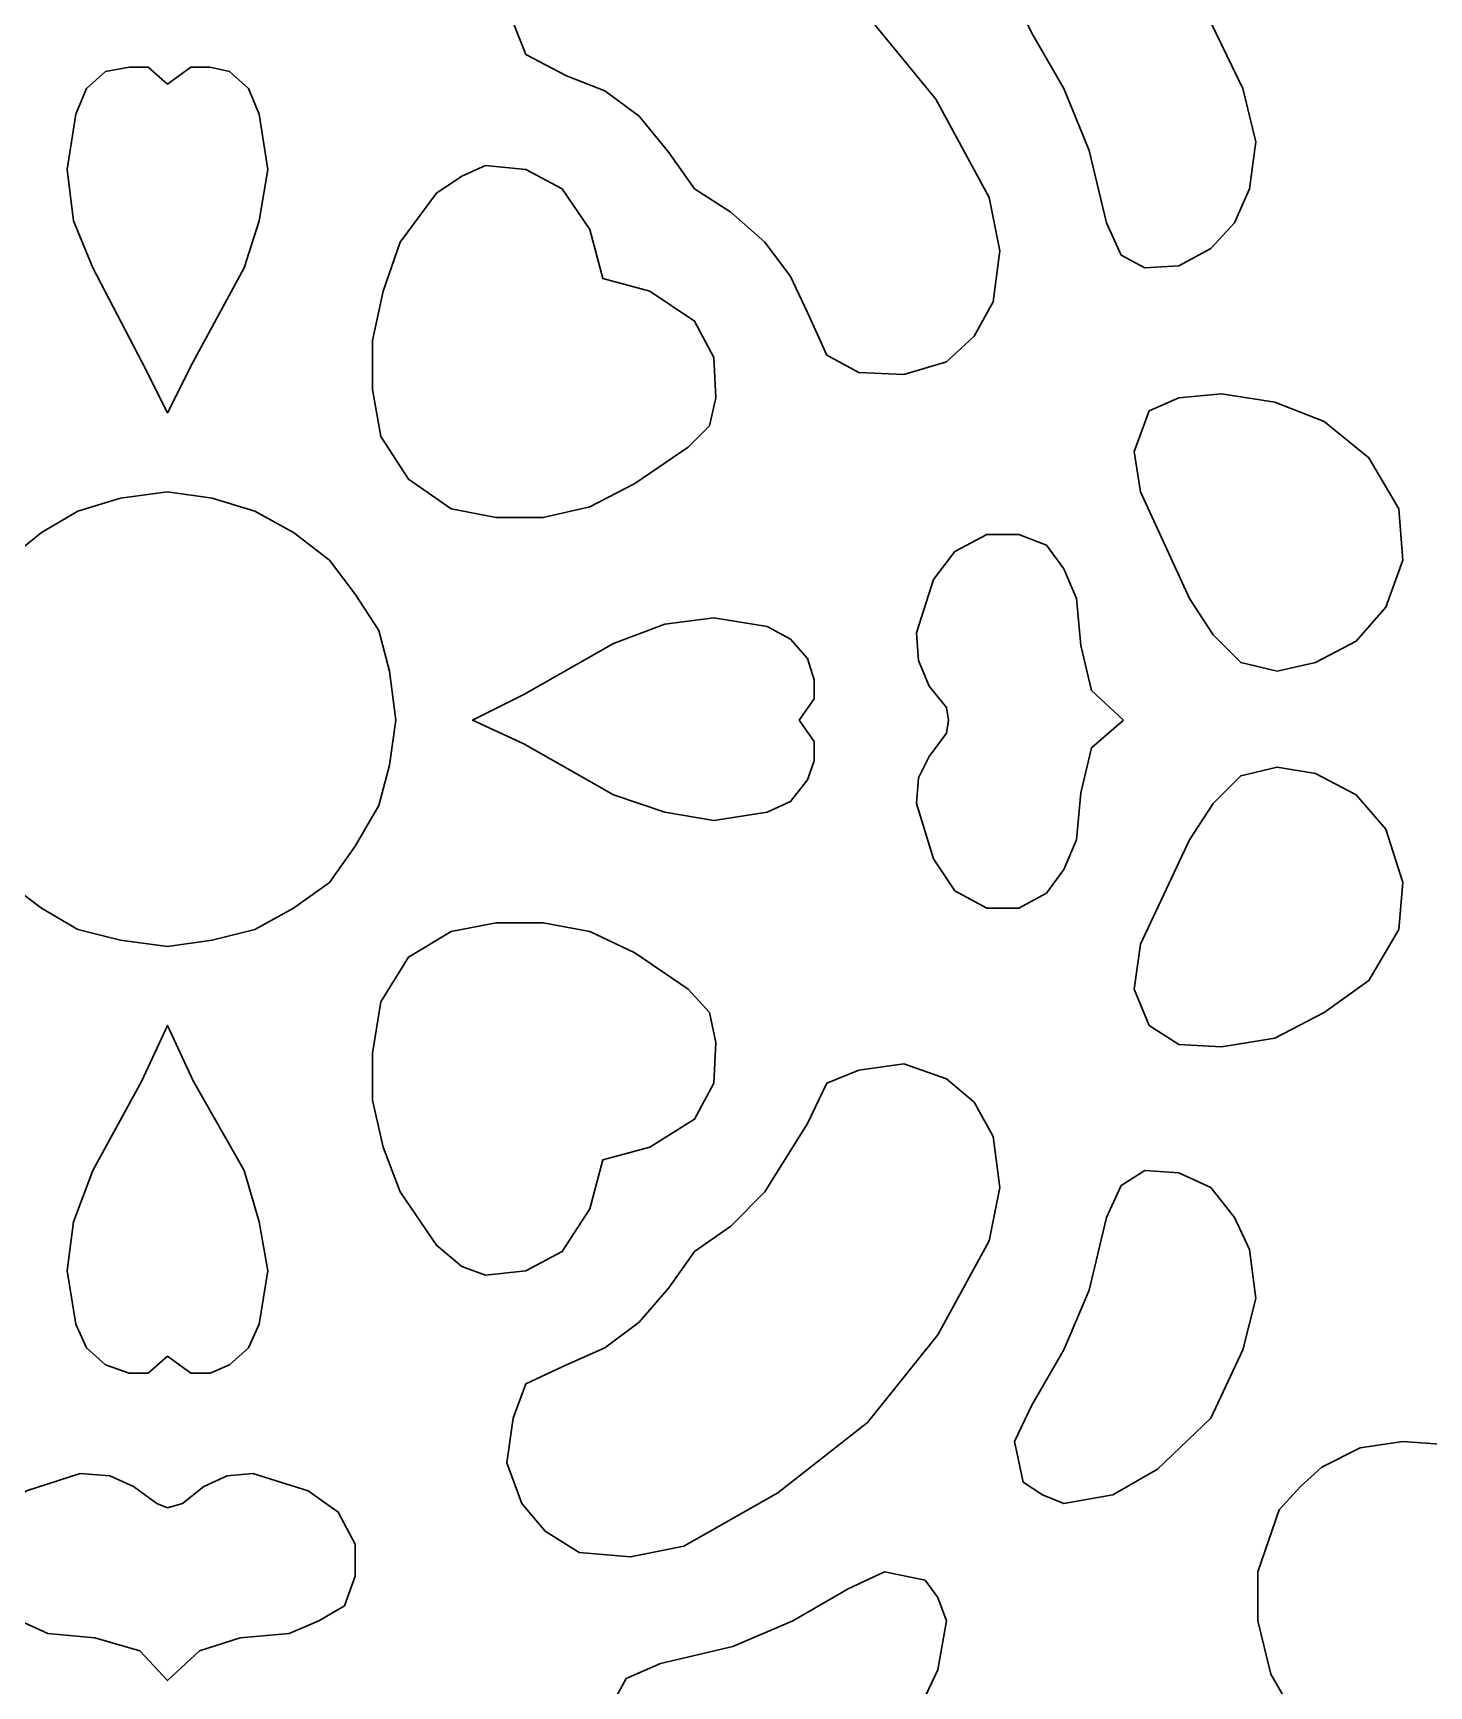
# Model space of a CAD drawing. Header units: centimetres. Extents: x 1.5 to 9.18, y -9 to -1.32.
# Drawn here: x 5.132 to 7.307, y -6.664 to -4.089 of the extents above; entities that cross this region are included whole.
import ezdxf

# ---------------------------------------------------------------- set-up
doc = ezdxf.new("R2010")
doc.units = ezdxf.units.CM
doc.header["$MEASUREMENT"] = 0
doc.layers.add('layer 1', color=7, linetype='Continuous')

msp = doc.modelspace()

# ---------------------------------------------------------------- linework, layer by layer
at = {"layer": 'layer 1', "color": 250, "lineweight": 30}
for points, knots in [([(9.17536, -1.31538), (9.17536, -1.31538), (9.17536, -9.00021), (9.17536, -9.00021), (9.17536, -9.00021), (9.17536, -9.00021), (1.50051, -9.00021), (1.50051, -9.00021), (1.50051, -9.00021), (1.50051, -9.00021), (1.50051, -1.31538), (1.50051, -1.31538), (1.50051, -1.31538), (1.50051, -1.31538), (9.17536, -1.31538), (9.17536, -1.31538)], [0, 0, 0, 0, 0.2, 0.2, 0.2, 0.2, 0.4, 0.4, 0.4, 0.4, 0.6, 0.6, 0.6, 0.6, 1, 1, 1, 1]), ([(6.16261, -4.33145), (6.16261, -4.33145), (6.12271, -4.27492), (6.12271, -4.27492), (6.12271, -4.27492), (6.12271, -4.27492), (6.07615, -4.21839), (6.07615, -4.21839), (6.07615, -4.21839), (6.07615, -4.21839), (6.02295, -4.17848), (6.02295, -4.17848), (6.02295, -4.17848), (6.02295, -4.17848), (5.96309, -4.15521), (5.96309, -4.15521), (5.96309, -4.15521), (5.96309, -4.15521), (5.89991, -4.12196), (5.89991, -4.12196), (5.89991, -4.12196), (5.89991, -4.12196), (5.87996, -4.07207), (5.87996, -4.07207), (5.87996, -4.07207), (5.87996, -4.07207), (5.86998, -4.00224), (5.86998, -4.00224), (5.86998, -4.00224), (5.86998, -4.00224), (5.89326, -3.93241), (5.89326, -3.93241), (5.89326, -3.93241), (5.89326, -3.93241), (5.92984, -3.88918), (5.92984, -3.88918), (5.92984, -3.88918), (5.92984, -3.88918), (5.98305, -3.86258), (5.98305, -3.86258), (5.98305, -3.86258), (5.98305, -3.86258), (6.06286, -3.8526), (6.06286, -3.8526), (6.06286, -3.8526), (6.06286, -3.8526), (6.14598, -3.86591), (6.14598, -3.86591), (6.14598, -3.86591), (6.14598, -3.86591), (6.2923, -3.94903), (6.2923, -3.94903), (6.2923, -3.94903), (6.2923, -3.94903), (6.43196, -4.0621), (6.43196, -4.0621), (6.43196, -4.0621), (6.43196, -4.0621), (6.53837, -4.19179), (6.53837, -4.19179), (6.53837, -4.19179), (6.53837, -4.19179), (6.62151, -4.34475), (6.62151, -4.34475), (6.62151, -4.34475), (6.62151, -4.34475), (6.63813, -4.42789), (6.63813, -4.42789), (6.63813, -4.42789), (6.63813, -4.42789), (6.62816, -4.50769), (6.62816, -4.50769), (6.62816, -4.50769), (6.62816, -4.50769), (6.59823, -4.56089), (6.59823, -4.56089), (6.59823, -4.56089), (6.59823, -4.56089), (6.555, -4.6008), (6.555, -4.6008), (6.555, -4.6008), (6.555, -4.6008), (6.48849, -4.62075), (6.48849, -4.62075), (6.48849, -4.62075), (6.48849, -4.62075), (6.41866, -4.61743), (6.41866, -4.61743), (6.41866, -4.61743), (6.41866, -4.61743), (6.36878, -4.59082), (6.36878, -4.59082), (6.36878, -4.59082), (6.36878, -4.59082), (6.33886, -4.52432), (6.33886, -4.52432), (6.33886, -4.52432), (6.33886, -4.52432), (6.31225, -4.46779), (6.31225, -4.46779), (6.31225, -4.46779), (6.31225, -4.46779), (6.27235, -4.41458), (6.27235, -4.41458), (6.27235, -4.41458), (6.27235, -4.41458), (6.21914, -4.36803), (6.21914, -4.36803), (6.21914, -4.36803), (6.21914, -4.36803), (6.16261, -4.33145), (6.16261, -4.33145)], [0, 0, 0, 0, 0.0344828, 0.0344828, 0.0344828, 0.0344828, 0.0689655, 0.0689655, 0.0689655, 0.0689655, 0.1034483, 0.1034483, 0.1034483, 0.1034483, 0.137931, 0.137931, 0.137931, 0.137931, 0.1724138, 0.1724138, 0.1724138, 0.1724138, 0.2068966, 0.2068966, 0.2068966, 0.2068966, 0.2413793, 0.2413793, 0.2413793, 0.2413793, 0.2758621, 0.2758621, 0.2758621, 0.2758621, 0.3103448, 0.3103448, 0.3103448, 0.3103448, 0.3448276, 0.3448276, 0.3448276, 0.3448276, 0.3793103, 0.3793103, 0.3793103, 0.3793103, 0.4137931, 0.4137931, 0.4137931, 0.4137931, 0.4482759, 0.4482759, 0.4482759, 0.4482759, 0.4827586, 0.4827586, 0.4827586, 0.4827586, 0.5172414, 0.5172414, 0.5172414, 0.5172414, 0.5517241, 0.5517241, 0.5517241, 0.5517241, 0.5862069, 0.5862069, 0.5862069, 0.5862069, 0.6206897, 0.6206897, 0.6206897, 0.6206897, 0.6551724, 0.6551724, 0.6551724, 0.6551724, 0.6896552, 0.6896552, 0.6896552, 0.6896552, 0.7241379, 0.7241379, 0.7241379, 0.7241379, 0.7586207, 0.7586207, 0.7586207, 0.7586207, 0.7931034, 0.7931034, 0.7931034, 0.7931034, 0.8275862, 0.8275862, 0.8275862, 0.8275862, 0.862069, 0.862069, 0.862069, 0.862069, 0.8965517, 0.8965517, 0.8965517, 0.8965517, 0.9310345, 0.9310345, 0.9310345, 0.9310345, 1, 1, 1, 1]), ([(6.86426, -4.45448), (6.86426, -4.45448), (6.82767, -4.43453), (6.82767, -4.43453), (6.82767, -4.43453), (6.82767, -4.43453), (6.8044, -4.38465), (6.8044, -4.38465), (6.8044, -4.38465), (6.8044, -4.38465), (6.77779, -4.27159), (6.77779, -4.27159), (6.77779, -4.27159), (6.77779, -4.27159), (6.73789, -4.17516), (6.73789, -4.17516), (6.73789, -4.17516), (6.73789, -4.17516), (6.68801, -4.0887), (6.68801, -4.0887), (6.68801, -4.0887), (6.68801, -4.0887), (6.66141, -4.03217), (6.66141, -4.03217), (6.66141, -4.03217), (6.66141, -4.03217), (6.67471, -3.96566), (6.67471, -3.96566), (6.67471, -3.96566), (6.67471, -3.96566), (6.70464, -3.94571), (6.70464, -3.94571), (6.70464, -3.94571), (6.70464, -3.94571), (6.73789, -3.93574), (6.73789, -3.93574), (6.73789, -3.93574), (6.73789, -3.93574), (6.81438, -3.94571), (6.81438, -3.94571), (6.81438, -3.94571), (6.81438, -3.94571), (6.88421, -3.98894), (6.88421, -3.98894), (6.88421, -3.98894), (6.88421, -3.98894), (6.96734, -4.07207), (6.96734, -4.07207), (6.96734, -4.07207), (6.96734, -4.07207), (7.01722, -4.17516), (7.01722, -4.17516), (7.01722, -4.17516), (7.01722, -4.17516), (7.03717, -4.25829), (7.03717, -4.25829), (7.03717, -4.25829), (7.03717, -4.25829), (7.0272, -4.33145), (7.0272, -4.33145), (7.0272, -4.33145), (7.0272, -4.33145), (7.00392, -4.38465), (7.00392, -4.38465), (7.00392, -4.38465), (7.00392, -4.38465), (6.96734, -4.42456), (6.96734, -4.42456), (6.96734, -4.42456), (6.96734, -4.42456), (6.91746, -4.45116), (6.91746, -4.45116), (6.91746, -4.45116), (6.91746, -4.45116), (6.86426, -4.45448), (6.86426, -4.45448)], [0, 0, 0, 0, 0.05, 0.05, 0.05, 0.05, 0.1, 0.1, 0.1, 0.1, 0.15, 0.15, 0.15, 0.15, 0.2, 0.2, 0.2, 0.2, 0.25, 0.25, 0.25, 0.25, 0.3, 0.3, 0.3, 0.3, 0.35, 0.35, 0.35, 0.35, 0.4, 0.4, 0.4, 0.4, 0.45, 0.45, 0.45, 0.45, 0.5, 0.5, 0.5, 0.5, 0.55, 0.55, 0.55, 0.55, 0.6, 0.6, 0.6, 0.6, 0.65, 0.65, 0.65, 0.65, 0.7, 0.7, 0.7, 0.7, 0.75, 0.75, 0.75, 0.75, 0.8, 0.8, 0.8, 0.8, 0.85, 0.85, 0.85, 0.85, 0.9, 0.9, 0.9, 0.9, 1, 1, 1, 1]), ([(5.34126, -4.16851), (5.34126, -4.16851), (5.37783, -4.14191), (5.37783, -4.14191), (5.37783, -4.14191), (5.37783, -4.14191), (5.40776, -4.14191), (5.40776, -4.14191), (5.40776, -4.14191), (5.40776, -4.14191), (5.43769, -4.14855), (5.43769, -4.14855), (5.43769, -4.14855), (5.43769, -4.14855), (5.46762, -4.17516), (5.46762, -4.17516), (5.46762, -4.17516), (5.46762, -4.17516), (5.48425, -4.21506), (5.48425, -4.21506), (5.48425, -4.21506), (5.48425, -4.21506), (5.49754, -4.30152), (5.49754, -4.30152), (5.49754, -4.30152), (5.49754, -4.30152), (5.48425, -4.38133), (5.48425, -4.38133), (5.48425, -4.38133), (5.48425, -4.38133), (5.46097, -4.45448), (5.46097, -4.45448), (5.46097, -4.45448), (5.46097, -4.45448), (5.38116, -4.6008), (5.38116, -4.6008), (5.38116, -4.6008), (5.38116, -4.6008), (5.34126, -4.68061), (5.34126, -4.68061), (5.34126, -4.68061), (5.34126, -4.68061), (5.30135, -4.6008), (5.30135, -4.6008), (5.30135, -4.6008), (5.30135, -4.6008), (5.22487, -4.45448), (5.22487, -4.45448), (5.22487, -4.45448), (5.22487, -4.45448), (5.19494, -4.38133), (5.19494, -4.38133), (5.19494, -4.38133), (5.19494, -4.38133), (5.18497, -4.30152), (5.18497, -4.30152), (5.18497, -4.30152), (5.18497, -4.30152), (5.19827, -4.21506), (5.19827, -4.21506), (5.19827, -4.21506), (5.19827, -4.21506), (5.2149, -4.17516), (5.2149, -4.17516), (5.2149, -4.17516), (5.2149, -4.17516), (5.24482, -4.14855), (5.24482, -4.14855), (5.24482, -4.14855), (5.24482, -4.14855), (5.2814, -4.14191), (5.2814, -4.14191), (5.2814, -4.14191), (5.2814, -4.14191), (5.31133, -4.14191), (5.31133, -4.14191), (5.31133, -4.14191), (5.31133, -4.14191), (5.34126, -4.16851), (5.34126, -4.16851)], [0, 0, 0, 0, 0.047619, 0.047619, 0.047619, 0.047619, 0.0952381, 0.0952381, 0.0952381, 0.0952381, 0.1428571, 0.1428571, 0.1428571, 0.1428571, 0.1904762, 0.1904762, 0.1904762, 0.1904762, 0.2380952, 0.2380952, 0.2380952, 0.2380952, 0.2857143, 0.2857143, 0.2857143, 0.2857143, 0.3333333, 0.3333333, 0.3333333, 0.3333333, 0.3809524, 0.3809524, 0.3809524, 0.3809524, 0.4285714, 0.4285714, 0.4285714, 0.4285714, 0.4761905, 0.4761905, 0.4761905, 0.4761905, 0.5238095, 0.5238095, 0.5238095, 0.5238095, 0.5714286, 0.5714286, 0.5714286, 0.5714286, 0.6190476, 0.6190476, 0.6190476, 0.6190476, 0.6666667, 0.6666667, 0.6666667, 0.6666667, 0.7142857, 0.7142857, 0.7142857, 0.7142857, 0.7619048, 0.7619048, 0.7619048, 0.7619048, 0.8095238, 0.8095238, 0.8095238, 0.8095238, 0.8571429, 0.8571429, 0.8571429, 0.8571429, 0.9047619, 0.9047619, 0.9047619, 0.9047619, 1, 1, 1, 1]), ([(5.67379, -4.71718), (5.67379, -4.71718), (5.66049, -4.64403), (5.66049, -4.64403), (5.66049, -4.64403), (5.66049, -4.64403), (5.66049, -4.56755), (5.66049, -4.56755), (5.66049, -4.56755), (5.66049, -4.56755), (5.67712, -4.49106), (5.67712, -4.49106), (5.67712, -4.49106), (5.67712, -4.49106), (5.70371, -4.41458), (5.70371, -4.41458), (5.70371, -4.41458), (5.70371, -4.41458), (5.76025, -4.3381), (5.76025, -4.3381), (5.76025, -4.3381), (5.76025, -4.3381), (5.80015, -4.3115), (5.80015, -4.3115), (5.80015, -4.3115), (5.80015, -4.3115), (5.83673, -4.29487), (5.83673, -4.29487), (5.83673, -4.29487), (5.83673, -4.29487), (5.89991, -4.30152), (5.89991, -4.30152), (5.89991, -4.30152), (5.89991, -4.30152), (5.95644, -4.33145), (5.95644, -4.33145), (5.95644, -4.33145), (5.95644, -4.33145), (5.99967, -4.39463), (5.99967, -4.39463), (5.99967, -4.39463), (5.99967, -4.39463), (6.01962, -4.47111), (6.01962, -4.47111), (6.01962, -4.47111), (6.01962, -4.47111), (6.09278, -4.49106), (6.09278, -4.49106), (6.09278, -4.49106), (6.09278, -4.49106), (6.16261, -4.53762), (6.16261, -4.53762), (6.16261, -4.53762), (6.16261, -4.53762), (6.19254, -4.59415), (6.19254, -4.59415), (6.19254, -4.59415), (6.19254, -4.59415), (6.19586, -4.65733), (6.19586, -4.65733), (6.19586, -4.65733), (6.19586, -4.65733), (6.18589, -4.70056), (6.18589, -4.70056), (6.18589, -4.70056), (6.18589, -4.70056), (6.15264, -4.73381), (6.15264, -4.73381), (6.15264, -4.73381), (6.15264, -4.73381), (6.0695, -4.79034), (6.0695, -4.79034), (6.0695, -4.79034), (6.0695, -4.79034), (5.99967, -4.82692), (5.99967, -4.82692), (5.99967, -4.82692), (5.99967, -4.82692), (5.92652, -4.84355), (5.92652, -4.84355), (5.92652, -4.84355), (5.92652, -4.84355), (5.85336, -4.84355), (5.85336, -4.84355), (5.85336, -4.84355), (5.85336, -4.84355), (5.78352, -4.83025), (5.78352, -4.83025), (5.78352, -4.83025), (5.78352, -4.83025), (5.71702, -4.78369), (5.71702, -4.78369), (5.71702, -4.78369), (5.71702, -4.78369), (5.67379, -4.71718), (5.67379, -4.71718)], [0, 0, 0, 0, 0.04, 0.04, 0.04, 0.04, 0.08, 0.08, 0.08, 0.08, 0.12, 0.12, 0.12, 0.12, 0.16, 0.16, 0.16, 0.16, 0.2, 0.2, 0.2, 0.2, 0.24, 0.24, 0.24, 0.24, 0.28, 0.28, 0.28, 0.28, 0.32, 0.32, 0.32, 0.32, 0.36, 0.36, 0.36, 0.36, 0.4, 0.4, 0.4, 0.4, 0.44, 0.44, 0.44, 0.44, 0.48, 0.48, 0.48, 0.48, 0.52, 0.52, 0.52, 0.52, 0.56, 0.56, 0.56, 0.56, 0.6, 0.6, 0.6, 0.6, 0.64, 0.64, 0.64, 0.64, 0.68, 0.68, 0.68, 0.68, 0.72, 0.72, 0.72, 0.72, 0.76, 0.76, 0.76, 0.76, 0.8, 0.8, 0.8, 0.8, 0.84, 0.84, 0.84, 0.84, 0.88, 0.88, 0.88, 0.88, 0.92, 0.92, 0.92, 0.92, 1, 1, 1, 1]), ([(6.87091, -4.67728), (6.87091, -4.67728), (6.91746, -4.65733), (6.91746, -4.65733), (6.91746, -4.65733), (6.91746, -4.65733), (6.98397, -4.65068), (6.98397, -4.65068), (6.98397, -4.65068), (6.98397, -4.65068), (7.0671, -4.66398), (7.0671, -4.66398), (7.0671, -4.66398), (7.0671, -4.66398), (7.14358, -4.69391), (7.14358, -4.69391), (7.14358, -4.69391), (7.14358, -4.69391), (7.21341, -4.75044), (7.21341, -4.75044), (7.21341, -4.75044), (7.21341, -4.75044), (7.25997, -4.83025), (7.25997, -4.83025), (7.25997, -4.83025), (7.25997, -4.83025), (7.26662, -4.91006), (7.26662, -4.91006), (7.26662, -4.91006), (7.26662, -4.91006), (7.24002, -4.98321), (7.24002, -4.98321), (7.24002, -4.98321), (7.24002, -4.98321), (7.19346, -5.03642), (7.19346, -5.03642), (7.19346, -5.03642), (7.19346, -5.03642), (7.13028, -5.06967), (7.13028, -5.06967), (7.13028, -5.06967), (7.13028, -5.06967), (7.07043, -5.08297), (7.07043, -5.08297), (7.07043, -5.08297), (7.07043, -5.08297), (7.01389, -5.06967), (7.01389, -5.06967), (7.01389, -5.06967), (7.01389, -5.06967), (6.97067, -5.02644), (6.97067, -5.02644), (6.97067, -5.02644), (6.97067, -5.02644), (6.93409, -4.96991), (6.93409, -4.96991), (6.93409, -4.96991), (6.93409, -4.96991), (6.8576, -4.80365), (6.8576, -4.80365), (6.8576, -4.80365), (6.8576, -4.80365), (6.84763, -4.74046), (6.84763, -4.74046), (6.84763, -4.74046), (6.84763, -4.74046), (6.87091, -4.67728), (6.87091, -4.67728)], [0, 0, 0, 0, 0.0555556, 0.0555556, 0.0555556, 0.0555556, 0.1111111, 0.1111111, 0.1111111, 0.1111111, 0.1666667, 0.1666667, 0.1666667, 0.1666667, 0.2222222, 0.2222222, 0.2222222, 0.2222222, 0.2777778, 0.2777778, 0.2777778, 0.2777778, 0.3333333, 0.3333333, 0.3333333, 0.3333333, 0.3888889, 0.3888889, 0.3888889, 0.3888889, 0.4444444, 0.4444444, 0.4444444, 0.4444444, 0.5, 0.5, 0.5, 0.5, 0.5555556, 0.5555556, 0.5555556, 0.5555556, 0.6111111, 0.6111111, 0.6111111, 0.6111111, 0.6666667, 0.6666667, 0.6666667, 0.6666667, 0.7222222, 0.7222222, 0.7222222, 0.7222222, 0.7777778, 0.7777778, 0.7777778, 0.7777778, 0.8333333, 0.8333333, 0.8333333, 0.8333333, 0.8888889, 0.8888889, 0.8888889, 0.8888889, 1, 1, 1, 1]), ([(5.69707, -5.15945), (5.69707, -5.15945), (5.68709, -5.22929), (5.68709, -5.22929), (5.68709, -5.22929), (5.68709, -5.22929), (5.67047, -5.29247), (5.67047, -5.29247), (5.67047, -5.29247), (5.67047, -5.29247), (5.63388, -5.35565), (5.63388, -5.35565), (5.63388, -5.35565), (5.63388, -5.35565), (5.59398, -5.41218), (5.59398, -5.41218), (5.59398, -5.41218), (5.59398, -5.41218), (5.53745, -5.45209), (5.53745, -5.45209), (5.53745, -5.45209), (5.53745, -5.45209), (5.47759, -5.48534), (5.47759, -5.48534), (5.47759, -5.48534), (5.47759, -5.48534), (5.41109, -5.50196), (5.41109, -5.50196), (5.41109, -5.50196), (5.41109, -5.50196), (5.34126, -5.51194), (5.34126, -5.51194), (5.34126, -5.51194), (5.34126, -5.51194), (5.2681, -5.50196), (5.2681, -5.50196), (5.2681, -5.50196), (5.2681, -5.50196), (5.20159, -5.48534), (5.20159, -5.48534), (5.20159, -5.48534), (5.20159, -5.48534), (5.14506, -5.45209), (5.14506, -5.45209), (5.14506, -5.45209), (5.14506, -5.45209), (5.09186, -5.41218), (5.09186, -5.41218), (5.09186, -5.41218), (5.09186, -5.41218), (5.04864, -5.35565), (5.04864, -5.35565), (5.04864, -5.35565), (5.04864, -5.35565), (5.0187, -5.29247), (5.0187, -5.29247), (5.0187, -5.29247), (5.0187, -5.29247), (4.9921, -5.22929), (4.9921, -5.22929), (4.9921, -5.22929), (4.9921, -5.22929), (4.98877, -5.15945), (4.98877, -5.15945), (4.98877, -5.15945), (4.98877, -5.15945), (4.9921, -5.08297), (4.9921, -5.08297), (4.9921, -5.08297), (4.9921, -5.08297), (5.0187, -5.01979), (5.0187, -5.01979), (5.0187, -5.01979), (5.0187, -5.01979), (5.04864, -4.96326), (5.04864, -4.96326), (5.04864, -4.96326), (5.04864, -4.96326), (5.09186, -4.91006), (5.09186, -4.91006), (5.09186, -4.91006), (5.09186, -4.91006), (5.14506, -4.86682), (5.14506, -4.86682), (5.14506, -4.86682), (5.14506, -4.86682), (5.20159, -4.83357), (5.20159, -4.83357), (5.20159, -4.83357), (5.20159, -4.83357), (5.2681, -4.81362), (5.2681, -4.81362), (5.2681, -4.81362), (5.2681, -4.81362), (5.34126, -4.80365), (5.34126, -4.80365), (5.34126, -4.80365), (5.34126, -4.80365), (5.41109, -4.81362), (5.41109, -4.81362), (5.41109, -4.81362), (5.41109, -4.81362), (5.47759, -4.83357), (5.47759, -4.83357), (5.47759, -4.83357), (5.47759, -4.83357), (5.53745, -4.86682), (5.53745, -4.86682), (5.53745, -4.86682), (5.53745, -4.86682), (5.59398, -4.91006), (5.59398, -4.91006), (5.59398, -4.91006), (5.59398, -4.91006), (5.63388, -4.96326), (5.63388, -4.96326), (5.63388, -4.96326), (5.63388, -4.96326), (5.67047, -5.01979), (5.67047, -5.01979), (5.67047, -5.01979), (5.67047, -5.01979), (5.68709, -5.08297), (5.68709, -5.08297), (5.68709, -5.08297), (5.68709, -5.08297), (5.69707, -5.15945), (5.69707, -5.15945)], [0, 0, 0, 0, 0.030303, 0.030303, 0.030303, 0.030303, 0.0606061, 0.0606061, 0.0606061, 0.0606061, 0.0909091, 0.0909091, 0.0909091, 0.0909091, 0.1212121, 0.1212121, 0.1212121, 0.1212121, 0.1515152, 0.1515152, 0.1515152, 0.1515152, 0.1818182, 0.1818182, 0.1818182, 0.1818182, 0.2121212, 0.2121212, 0.2121212, 0.2121212, 0.2424242, 0.2424242, 0.2424242, 0.2424242, 0.2727273, 0.2727273, 0.2727273, 0.2727273, 0.3030303, 0.3030303, 0.3030303, 0.3030303, 0.3333333, 0.3333333, 0.3333333, 0.3333333, 0.3636364, 0.3636364, 0.3636364, 0.3636364, 0.3939394, 0.3939394, 0.3939394, 0.3939394, 0.4242424, 0.4242424, 0.4242424, 0.4242424, 0.4545455, 0.4545455, 0.4545455, 0.4545455, 0.4848485, 0.4848485, 0.4848485, 0.4848485, 0.5151515, 0.5151515, 0.5151515, 0.5151515, 0.5454545, 0.5454545, 0.5454545, 0.5454545, 0.5757576, 0.5757576, 0.5757576, 0.5757576, 0.6060606, 0.6060606, 0.6060606, 0.6060606, 0.6363636, 0.6363636, 0.6363636, 0.6363636, 0.6666667, 0.6666667, 0.6666667, 0.6666667, 0.6969697, 0.6969697, 0.6969697, 0.6969697, 0.7272727, 0.7272727, 0.7272727, 0.7272727, 0.7575758, 0.7575758, 0.7575758, 0.7575758, 0.7878788, 0.7878788, 0.7878788, 0.7878788, 0.8181818, 0.8181818, 0.8181818, 0.8181818, 0.8484848, 0.8484848, 0.8484848, 0.8484848, 0.8787879, 0.8787879, 0.8787879, 0.8787879, 0.9090909, 0.9090909, 0.9090909, 0.9090909, 0.9393939, 0.9393939, 0.9393939, 0.9393939, 1, 1, 1, 1]), ([(6.831, -5.15945), (6.831, -5.15945), (6.78112, -5.20268), (6.78112, -5.20268), (6.78112, -5.20268), (6.78112, -5.20268), (6.7645, -5.27251), (6.7645, -5.27251), (6.7645, -5.27251), (6.7645, -5.27251), (6.75784, -5.34567), (6.75784, -5.34567), (6.75784, -5.34567), (6.75784, -5.34567), (6.73789, -5.39223), (6.73789, -5.39223), (6.73789, -5.39223), (6.73789, -5.39223), (6.71129, -5.4288), (6.71129, -5.4288), (6.71129, -5.4288), (6.71129, -5.4288), (6.66806, -5.45209), (6.66806, -5.45209), (6.66806, -5.45209), (6.66806, -5.45209), (6.61818, -5.45209), (6.61818, -5.45209), (6.61818, -5.45209), (6.61818, -5.45209), (6.5683, -5.42548), (6.5683, -5.42548), (6.5683, -5.42548), (6.5683, -5.42548), (6.53505, -5.3756), (6.53505, -5.3756), (6.53505, -5.3756), (6.53505, -5.3756), (6.50845, -5.28914), (6.50845, -5.28914), (6.50845, -5.28914), (6.50845, -5.28914), (6.51177, -5.24924), (6.51177, -5.24924), (6.51177, -5.24924), (6.51177, -5.24924), (6.5284, -5.21599), (6.5284, -5.21599), (6.5284, -5.21599), (6.5284, -5.21599), (6.555, -5.17941), (6.555, -5.17941), (6.555, -5.17941), (6.555, -5.17941), (6.55833, -5.15945), (6.55833, -5.15945), (6.55833, -5.15945), (6.55833, -5.15945), (6.555, -5.1395), (6.555, -5.1395), (6.555, -5.1395), (6.555, -5.1395), (6.5284, -5.10625), (6.5284, -5.10625), (6.5284, -5.10625), (6.5284, -5.10625), (6.51177, -5.06635), (6.51177, -5.06635), (6.51177, -5.06635), (6.51177, -5.06635), (6.50845, -5.02311), (6.50845, -5.02311), (6.50845, -5.02311), (6.50845, -5.02311), (6.53505, -4.93999), (6.53505, -4.93999), (6.53505, -4.93999), (6.53505, -4.93999), (6.5683, -4.89675), (6.5683, -4.89675), (6.5683, -4.89675), (6.5683, -4.89675), (6.61818, -4.87015), (6.61818, -4.87015), (6.61818, -4.87015), (6.61818, -4.87015), (6.66806, -4.87015), (6.66806, -4.87015), (6.66806, -4.87015), (6.66806, -4.87015), (6.71129, -4.88677), (6.71129, -4.88677), (6.71129, -4.88677), (6.71129, -4.88677), (6.73789, -4.92336), (6.73789, -4.92336), (6.73789, -4.92336), (6.73789, -4.92336), (6.75784, -4.96991), (6.75784, -4.96991), (6.75784, -4.96991), (6.75784, -4.96991), (6.7645, -5.04307), (6.7645, -5.04307), (6.7645, -5.04307), (6.7645, -5.04307), (6.78112, -5.1129), (6.78112, -5.1129), (6.78112, -5.1129), (6.78112, -5.1129), (6.831, -5.15945), (6.831, -5.15945)], [0, 0, 0, 0, 0.0344828, 0.0344828, 0.0344828, 0.0344828, 0.0689655, 0.0689655, 0.0689655, 0.0689655, 0.1034483, 0.1034483, 0.1034483, 0.1034483, 0.137931, 0.137931, 0.137931, 0.137931, 0.1724138, 0.1724138, 0.1724138, 0.1724138, 0.2068966, 0.2068966, 0.2068966, 0.2068966, 0.2413793, 0.2413793, 0.2413793, 0.2413793, 0.2758621, 0.2758621, 0.2758621, 0.2758621, 0.3103448, 0.3103448, 0.3103448, 0.3103448, 0.3448276, 0.3448276, 0.3448276, 0.3448276, 0.3793103, 0.3793103, 0.3793103, 0.3793103, 0.4137931, 0.4137931, 0.4137931, 0.4137931, 0.4482759, 0.4482759, 0.4482759, 0.4482759, 0.4827586, 0.4827586, 0.4827586, 0.4827586, 0.5172414, 0.5172414, 0.5172414, 0.5172414, 0.5517241, 0.5517241, 0.5517241, 0.5517241, 0.5862069, 0.5862069, 0.5862069, 0.5862069, 0.6206897, 0.6206897, 0.6206897, 0.6206897, 0.6551724, 0.6551724, 0.6551724, 0.6551724, 0.6896552, 0.6896552, 0.6896552, 0.6896552, 0.7241379, 0.7241379, 0.7241379, 0.7241379, 0.7586207, 0.7586207, 0.7586207, 0.7586207, 0.7931034, 0.7931034, 0.7931034, 0.7931034, 0.8275862, 0.8275862, 0.8275862, 0.8275862, 0.862069, 0.862069, 0.862069, 0.862069, 0.8965517, 0.8965517, 0.8965517, 0.8965517, 0.9310345, 0.9310345, 0.9310345, 0.9310345, 1, 1, 1, 1]), ([(6.32555, -5.15945), (6.32555, -5.15945), (6.34883, -5.19271), (6.34883, -5.19271), (6.34883, -5.19271), (6.34883, -5.19271), (6.34883, -5.22263), (6.34883, -5.22263), (6.34883, -5.22263), (6.34883, -5.22263), (6.33886, -5.25256), (6.33886, -5.25256), (6.33886, -5.25256), (6.33886, -5.25256), (6.31225, -5.28582), (6.31225, -5.28582), (6.31225, -5.28582), (6.31225, -5.28582), (6.27567, -5.30244), (6.27567, -5.30244), (6.27567, -5.30244), (6.27567, -5.30244), (6.19254, -5.31575), (6.19254, -5.31575), (6.19254, -5.31575), (6.19254, -5.31575), (6.11606, -5.30244), (6.11606, -5.30244), (6.11606, -5.30244), (6.11606, -5.30244), (6.03626, -5.27584), (6.03626, -5.27584), (6.03626, -5.27584), (6.03626, -5.27584), (5.89659, -5.19604), (5.89659, -5.19604), (5.89659, -5.19604), (5.89659, -5.19604), (5.81678, -5.15945), (5.81678, -5.15945), (5.81678, -5.15945), (5.81678, -5.15945), (5.89659, -5.11955), (5.89659, -5.11955), (5.89659, -5.11955), (5.89659, -5.11955), (6.03626, -5.03974), (6.03626, -5.03974), (6.03626, -5.03974), (6.03626, -5.03974), (6.11606, -5.00982), (6.11606, -5.00982), (6.11606, -5.00982), (6.11606, -5.00982), (6.19254, -4.99984), (6.19254, -4.99984), (6.19254, -4.99984), (6.19254, -4.99984), (6.27567, -5.01314), (6.27567, -5.01314), (6.27567, -5.01314), (6.27567, -5.01314), (6.31225, -5.03309), (6.31225, -5.03309), (6.31225, -5.03309), (6.31225, -5.03309), (6.33886, -5.06302), (6.33886, -5.06302), (6.33886, -5.06302), (6.33886, -5.06302), (6.34883, -5.09627), (6.34883, -5.09627), (6.34883, -5.09627), (6.34883, -5.09627), (6.34883, -5.1262), (6.34883, -5.1262), (6.34883, -5.1262), (6.34883, -5.1262), (6.32555, -5.15945), (6.32555, -5.15945)], [0, 0, 0, 0, 0.047619, 0.047619, 0.047619, 0.047619, 0.0952381, 0.0952381, 0.0952381, 0.0952381, 0.1428571, 0.1428571, 0.1428571, 0.1428571, 0.1904762, 0.1904762, 0.1904762, 0.1904762, 0.2380952, 0.2380952, 0.2380952, 0.2380952, 0.2857143, 0.2857143, 0.2857143, 0.2857143, 0.3333333, 0.3333333, 0.3333333, 0.3333333, 0.3809524, 0.3809524, 0.3809524, 0.3809524, 0.4285714, 0.4285714, 0.4285714, 0.4285714, 0.4761905, 0.4761905, 0.4761905, 0.4761905, 0.5238095, 0.5238095, 0.5238095, 0.5238095, 0.5714286, 0.5714286, 0.5714286, 0.5714286, 0.6190476, 0.6190476, 0.6190476, 0.6190476, 0.6666667, 0.6666667, 0.6666667, 0.6666667, 0.7142857, 0.7142857, 0.7142857, 0.7142857, 0.7619048, 0.7619048, 0.7619048, 0.7619048, 0.8095238, 0.8095238, 0.8095238, 0.8095238, 0.8571429, 0.8571429, 0.8571429, 0.8571429, 0.9047619, 0.9047619, 0.9047619, 0.9047619, 1, 1, 1, 1]), ([(6.87091, -5.63497), (6.87091, -5.63497), (6.84763, -5.57845), (6.84763, -5.57845), (6.84763, -5.57845), (6.84763, -5.57845), (6.8576, -5.50861), (6.8576, -5.50861), (6.8576, -5.50861), (6.8576, -5.50861), (6.93409, -5.34567), (6.93409, -5.34567), (6.93409, -5.34567), (6.93409, -5.34567), (6.97067, -5.28914), (6.97067, -5.28914), (6.97067, -5.28914), (6.97067, -5.28914), (7.01389, -5.24591), (7.01389, -5.24591), (7.01389, -5.24591), (7.01389, -5.24591), (7.07043, -5.23261), (7.07043, -5.23261), (7.07043, -5.23261), (7.07043, -5.23261), (7.13028, -5.24259), (7.13028, -5.24259), (7.13028, -5.24259), (7.13028, -5.24259), (7.19346, -5.27584), (7.19346, -5.27584), (7.19346, -5.27584), (7.19346, -5.27584), (7.24002, -5.32904), (7.24002, -5.32904), (7.24002, -5.32904), (7.24002, -5.32904), (7.26662, -5.41218), (7.26662, -5.41218), (7.26662, -5.41218), (7.26662, -5.41218), (7.25997, -5.48534), (7.25997, -5.48534), (7.25997, -5.48534), (7.25997, -5.48534), (7.21341, -5.56514), (7.21341, -5.56514), (7.21341, -5.56514), (7.21341, -5.56514), (7.14358, -5.61502), (7.14358, -5.61502), (7.14358, -5.61502), (7.14358, -5.61502), (7.0671, -5.65492), (7.0671, -5.65492), (7.0671, -5.65492), (7.0671, -5.65492), (6.98397, -5.66823), (6.98397, -5.66823), (6.98397, -5.66823), (6.98397, -5.66823), (6.91746, -5.6649), (6.91746, -5.6649), (6.91746, -5.6649), (6.91746, -5.6649), (6.87091, -5.63497), (6.87091, -5.63497)], [0, 0, 0, 0, 0.0555556, 0.0555556, 0.0555556, 0.0555556, 0.1111111, 0.1111111, 0.1111111, 0.1111111, 0.1666667, 0.1666667, 0.1666667, 0.1666667, 0.2222222, 0.2222222, 0.2222222, 0.2222222, 0.2777778, 0.2777778, 0.2777778, 0.2777778, 0.3333333, 0.3333333, 0.3333333, 0.3333333, 0.3888889, 0.3888889, 0.3888889, 0.3888889, 0.4444444, 0.4444444, 0.4444444, 0.4444444, 0.5, 0.5, 0.5, 0.5, 0.5555556, 0.5555556, 0.5555556, 0.5555556, 0.6111111, 0.6111111, 0.6111111, 0.6111111, 0.6666667, 0.6666667, 0.6666667, 0.6666667, 0.7222222, 0.7222222, 0.7222222, 0.7222222, 0.7777778, 0.7777778, 0.7777778, 0.7777778, 0.8333333, 0.8333333, 0.8333333, 0.8333333, 0.8888889, 0.8888889, 0.8888889, 0.8888889, 1, 1, 1, 1]), ([(5.67379, -5.5984), (5.67379, -5.5984), (5.71702, -5.52856), (5.71702, -5.52856), (5.71702, -5.52856), (5.71702, -5.52856), (5.78352, -5.48866), (5.78352, -5.48866), (5.78352, -5.48866), (5.78352, -5.48866), (5.85336, -5.47536), (5.85336, -5.47536), (5.85336, -5.47536), (5.85336, -5.47536), (5.92652, -5.47536), (5.92652, -5.47536), (5.92652, -5.47536), (5.92652, -5.47536), (5.99967, -5.48866), (5.99967, -5.48866), (5.99967, -5.48866), (5.99967, -5.48866), (6.0695, -5.52192), (6.0695, -5.52192), (6.0695, -5.52192), (6.0695, -5.52192), (6.15264, -5.57845), (6.15264, -5.57845), (6.15264, -5.57845), (6.15264, -5.57845), (6.18589, -5.61502), (6.18589, -5.61502), (6.18589, -5.61502), (6.18589, -5.61502), (6.19586, -5.66158), (6.19586, -5.66158), (6.19586, -5.66158), (6.19586, -5.66158), (6.19254, -5.72476), (6.19254, -5.72476), (6.19254, -5.72476), (6.19254, -5.72476), (6.16261, -5.78129), (6.16261, -5.78129), (6.16261, -5.78129), (6.16261, -5.78129), (6.09278, -5.82452), (6.09278, -5.82452), (6.09278, -5.82452), (6.09278, -5.82452), (6.01962, -5.84447), (6.01962, -5.84447), (6.01962, -5.84447), (6.01962, -5.84447), (5.99967, -5.92095), (5.99967, -5.92095), (5.99967, -5.92095), (5.99967, -5.92095), (5.95644, -5.98746), (5.95644, -5.98746), (5.95644, -5.98746), (5.95644, -5.98746), (5.89991, -6.01739), (5.89991, -6.01739), (5.89991, -6.01739), (5.89991, -6.01739), (5.83673, -6.02404), (5.83673, -6.02404), (5.83673, -6.02404), (5.83673, -6.02404), (5.80015, -6.01074), (5.80015, -6.01074), (5.80015, -6.01074), (5.80015, -6.01074), (5.76025, -5.97748), (5.76025, -5.97748), (5.76025, -5.97748), (5.76025, -5.97748), (5.70371, -5.89435), (5.70371, -5.89435), (5.70371, -5.89435), (5.70371, -5.89435), (5.67712, -5.82452), (5.67712, -5.82452), (5.67712, -5.82452), (5.67712, -5.82452), (5.66049, -5.75136), (5.66049, -5.75136), (5.66049, -5.75136), (5.66049, -5.75136), (5.66049, -5.67821), (5.66049, -5.67821), (5.66049, -5.67821), (5.66049, -5.67821), (5.67379, -5.5984), (5.67379, -5.5984)], [0, 0, 0, 0, 0.04, 0.04, 0.04, 0.04, 0.08, 0.08, 0.08, 0.08, 0.12, 0.12, 0.12, 0.12, 0.16, 0.16, 0.16, 0.16, 0.2, 0.2, 0.2, 0.2, 0.24, 0.24, 0.24, 0.24, 0.28, 0.28, 0.28, 0.28, 0.32, 0.32, 0.32, 0.32, 0.36, 0.36, 0.36, 0.36, 0.4, 0.4, 0.4, 0.4, 0.44, 0.44, 0.44, 0.44, 0.48, 0.48, 0.48, 0.48, 0.52, 0.52, 0.52, 0.52, 0.56, 0.56, 0.56, 0.56, 0.6, 0.6, 0.6, 0.6, 0.64, 0.64, 0.64, 0.64, 0.68, 0.68, 0.68, 0.68, 0.72, 0.72, 0.72, 0.72, 0.76, 0.76, 0.76, 0.76, 0.8, 0.8, 0.8, 0.8, 0.84, 0.84, 0.84, 0.84, 0.88, 0.88, 0.88, 0.88, 0.92, 0.92, 0.92, 0.92, 1, 1, 1, 1]), ([(5.34126, -6.1504), (5.34126, -6.1504), (5.31133, -6.177), (5.31133, -6.177), (5.31133, -6.177), (5.31133, -6.177), (5.2814, -6.177), (5.2814, -6.177), (5.2814, -6.177), (5.2814, -6.177), (5.24482, -6.1637), (5.24482, -6.1637), (5.24482, -6.1637), (5.24482, -6.1637), (5.2149, -6.1371), (5.2149, -6.1371), (5.2149, -6.1371), (5.2149, -6.1371), (5.19827, -6.10052), (5.19827, -6.10052), (5.19827, -6.10052), (5.19827, -6.10052), (5.18497, -6.01739), (5.18497, -6.01739), (5.18497, -6.01739), (5.18497, -6.01739), (5.19494, -5.9409), (5.19494, -5.9409), (5.19494, -5.9409), (5.19494, -5.9409), (5.22487, -5.8611), (5.22487, -5.8611), (5.22487, -5.8611), (5.22487, -5.8611), (5.30135, -5.72143), (5.30135, -5.72143), (5.30135, -5.72143), (5.30135, -5.72143), (5.34126, -5.63497), (5.34126, -5.63497), (5.34126, -5.63497), (5.34126, -5.63497), (5.38116, -5.72143), (5.38116, -5.72143), (5.38116, -5.72143), (5.38116, -5.72143), (5.46097, -5.8611), (5.46097, -5.8611), (5.46097, -5.8611), (5.46097, -5.8611), (5.48425, -5.9409), (5.48425, -5.9409), (5.48425, -5.9409), (5.48425, -5.9409), (5.49754, -6.01739), (5.49754, -6.01739), (5.49754, -6.01739), (5.49754, -6.01739), (5.48425, -6.10052), (5.48425, -6.10052), (5.48425, -6.10052), (5.48425, -6.10052), (5.46762, -6.1371), (5.46762, -6.1371), (5.46762, -6.1371), (5.46762, -6.1371), (5.43769, -6.1637), (5.43769, -6.1637), (5.43769, -6.1637), (5.43769, -6.1637), (5.40776, -6.177), (5.40776, -6.177), (5.40776, -6.177), (5.40776, -6.177), (5.37783, -6.177), (5.37783, -6.177), (5.37783, -6.177), (5.37783, -6.177), (5.34126, -6.1504), (5.34126, -6.1504)], [0, 0, 0, 0, 0.047619, 0.047619, 0.047619, 0.047619, 0.0952381, 0.0952381, 0.0952381, 0.0952381, 0.1428571, 0.1428571, 0.1428571, 0.1428571, 0.1904762, 0.1904762, 0.1904762, 0.1904762, 0.2380952, 0.2380952, 0.2380952, 0.2380952, 0.2857143, 0.2857143, 0.2857143, 0.2857143, 0.3333333, 0.3333333, 0.3333333, 0.3333333, 0.3809524, 0.3809524, 0.3809524, 0.3809524, 0.4285714, 0.4285714, 0.4285714, 0.4285714, 0.4761905, 0.4761905, 0.4761905, 0.4761905, 0.5238095, 0.5238095, 0.5238095, 0.5238095, 0.5714286, 0.5714286, 0.5714286, 0.5714286, 0.6190476, 0.6190476, 0.6190476, 0.6190476, 0.6666667, 0.6666667, 0.6666667, 0.6666667, 0.7142857, 0.7142857, 0.7142857, 0.7142857, 0.7619048, 0.7619048, 0.7619048, 0.7619048, 0.8095238, 0.8095238, 0.8095238, 0.8095238, 0.8571429, 0.8571429, 0.8571429, 0.8571429, 0.9047619, 0.9047619, 0.9047619, 0.9047619, 1, 1, 1, 1]), ([(6.16261, -5.98746), (6.16261, -5.98746), (6.21914, -5.94756), (6.21914, -5.94756), (6.21914, -5.94756), (6.21914, -5.94756), (6.27235, -5.89435), (6.27235, -5.89435), (6.27235, -5.89435), (6.27235, -5.89435), (6.33886, -5.78794), (6.33886, -5.78794), (6.33886, -5.78794), (6.33886, -5.78794), (6.36878, -5.72476), (6.36878, -5.72476), (6.36878, -5.72476), (6.36878, -5.72476), (6.41866, -5.70481), (6.41866, -5.70481), (6.41866, -5.70481), (6.41866, -5.70481), (6.48849, -5.69483), (6.48849, -5.69483), (6.48849, -5.69483), (6.48849, -5.69483), (6.555, -5.71811), (6.555, -5.71811), (6.555, -5.71811), (6.555, -5.71811), (6.59823, -5.75469), (6.59823, -5.75469), (6.59823, -5.75469), (6.59823, -5.75469), (6.62816, -5.80789), (6.62816, -5.80789), (6.62816, -5.80789), (6.62816, -5.80789), (6.63813, -5.8877), (6.63813, -5.8877), (6.63813, -5.8877), (6.63813, -5.8877), (6.62151, -5.97083), (6.62151, -5.97083), (6.62151, -5.97083), (6.62151, -5.97083), (6.5417, -6.11715), (6.5417, -6.11715), (6.5417, -6.11715), (6.5417, -6.11715), (6.43196, -6.25349), (6.43196, -6.25349), (6.43196, -6.25349), (6.43196, -6.25349), (6.2923, -6.36322), (6.2923, -6.36322), (6.2923, -6.36322), (6.2923, -6.36322), (6.14598, -6.44636), (6.14598, -6.44636), (6.14598, -6.44636), (6.14598, -6.44636), (6.06286, -6.46298), (6.06286, -6.46298), (6.06286, -6.46298), (6.06286, -6.46298), (5.98305, -6.45633), (5.98305, -6.45633), (5.98305, -6.45633), (5.98305, -6.45633), (5.92984, -6.42308), (5.92984, -6.42308), (5.92984, -6.42308), (5.92984, -6.42308), (5.89326, -6.37985), (5.89326, -6.37985), (5.89326, -6.37985), (5.89326, -6.37985), (5.86998, -6.31667), (5.86998, -6.31667), (5.86998, -6.31667), (5.86998, -6.31667), (5.87996, -6.24683), (5.87996, -6.24683), (5.87996, -6.24683), (5.87996, -6.24683), (5.89991, -6.19363), (5.89991, -6.19363), (5.89991, -6.19363), (5.89991, -6.19363), (5.96309, -6.1637), (5.96309, -6.1637), (5.96309, -6.1637), (5.96309, -6.1637), (6.02295, -6.1371), (6.02295, -6.1371), (6.02295, -6.1371), (6.02295, -6.1371), (6.07615, -6.09719), (6.07615, -6.09719), (6.07615, -6.09719), (6.07615, -6.09719), (6.12271, -6.04399), (6.12271, -6.04399), (6.12271, -6.04399), (6.12271, -6.04399), (6.16261, -5.98746), (6.16261, -5.98746)], [0, 0, 0, 0, 0.0357143, 0.0357143, 0.0357143, 0.0357143, 0.0714286, 0.0714286, 0.0714286, 0.0714286, 0.1071429, 0.1071429, 0.1071429, 0.1071429, 0.1428571, 0.1428571, 0.1428571, 0.1428571, 0.1785714, 0.1785714, 0.1785714, 0.1785714, 0.2142857, 0.2142857, 0.2142857, 0.2142857, 0.25, 0.25, 0.25, 0.25, 0.2857143, 0.2857143, 0.2857143, 0.2857143, 0.3214286, 0.3214286, 0.3214286, 0.3214286, 0.3571429, 0.3571429, 0.3571429, 0.3571429, 0.3928571, 0.3928571, 0.3928571, 0.3928571, 0.4285714, 0.4285714, 0.4285714, 0.4285714, 0.4642857, 0.4642857, 0.4642857, 0.4642857, 0.5, 0.5, 0.5, 0.5, 0.5357143, 0.5357143, 0.5357143, 0.5357143, 0.5714286, 0.5714286, 0.5714286, 0.5714286, 0.6071429, 0.6071429, 0.6071429, 0.6071429, 0.6428571, 0.6428571, 0.6428571, 0.6428571, 0.6785714, 0.6785714, 0.6785714, 0.6785714, 0.7142857, 0.7142857, 0.7142857, 0.7142857, 0.75, 0.75, 0.75, 0.75, 0.7857143, 0.7857143, 0.7857143, 0.7857143, 0.8214286, 0.8214286, 0.8214286, 0.8214286, 0.8571429, 0.8571429, 0.8571429, 0.8571429, 0.8928571, 0.8928571, 0.8928571, 0.8928571, 0.9285714, 0.9285714, 0.9285714, 0.9285714, 1, 1, 1, 1]), ([(6.86426, -5.8611), (6.86426, -5.8611), (6.91746, -5.86442), (6.91746, -5.86442), (6.91746, -5.86442), (6.91746, -5.86442), (6.96734, -5.8877), (6.96734, -5.8877), (6.96734, -5.8877), (6.96734, -5.8877), (7.00392, -5.93426), (7.00392, -5.93426), (7.00392, -5.93426), (7.00392, -5.93426), (7.0272, -5.98414), (7.0272, -5.98414), (7.0272, -5.98414), (7.0272, -5.98414), (7.03717, -6.06062), (7.03717, -6.06062), (7.03717, -6.06062), (7.03717, -6.06062), (7.01722, -6.14043), (7.01722, -6.14043), (7.01722, -6.14043), (7.01722, -6.14043), (6.96734, -6.24683), (6.96734, -6.24683), (6.96734, -6.24683), (6.96734, -6.24683), (6.88421, -6.32664), (6.88421, -6.32664), (6.88421, -6.32664), (6.88421, -6.32664), (6.81438, -6.36655), (6.81438, -6.36655), (6.81438, -6.36655), (6.81438, -6.36655), (6.73789, -6.37985), (6.73789, -6.37985), (6.73789, -6.37985), (6.73789, -6.37985), (6.70464, -6.36655), (6.70464, -6.36655), (6.70464, -6.36655), (6.70464, -6.36655), (6.67471, -6.3466), (6.67471, -6.3466), (6.67471, -6.3466), (6.67471, -6.3466), (6.66141, -6.28341), (6.66141, -6.28341), (6.66141, -6.28341), (6.66141, -6.28341), (6.68801, -6.22688), (6.68801, -6.22688), (6.68801, -6.22688), (6.68801, -6.22688), (6.73789, -6.14043), (6.73789, -6.14043), (6.73789, -6.14043), (6.73789, -6.14043), (6.77779, -6.04731), (6.77779, -6.04731), (6.77779, -6.04731), (6.77779, -6.04731), (6.8044, -5.93426), (6.8044, -5.93426), (6.8044, -5.93426), (6.8044, -5.93426), (6.82767, -5.88438), (6.82767, -5.88438), (6.82767, -5.88438), (6.82767, -5.88438), (6.86426, -5.8611), (6.86426, -5.8611)], [0, 0, 0, 0, 0.05, 0.05, 0.05, 0.05, 0.1, 0.1, 0.1, 0.1, 0.15, 0.15, 0.15, 0.15, 0.2, 0.2, 0.2, 0.2, 0.25, 0.25, 0.25, 0.25, 0.3, 0.3, 0.3, 0.3, 0.35, 0.35, 0.35, 0.35, 0.4, 0.4, 0.4, 0.4, 0.45, 0.45, 0.45, 0.45, 0.5, 0.5, 0.5, 0.5, 0.55, 0.55, 0.55, 0.55, 0.6, 0.6, 0.6, 0.6, 0.65, 0.65, 0.65, 0.65, 0.7, 0.7, 0.7, 0.7, 0.75, 0.75, 0.75, 0.75, 0.8, 0.8, 0.8, 0.8, 0.85, 0.85, 0.85, 0.85, 0.9, 0.9, 0.9, 0.9, 1, 1, 1, 1]), ([(7.40296, -6.29339), (7.40296, -6.29339), (7.48942, -6.32664), (7.48942, -6.32664), (7.48942, -6.32664), (7.48942, -6.32664), (7.56257, -6.3865), (7.56257, -6.3865), (7.56257, -6.3865), (7.56257, -6.3865), (7.62575, -6.45966), (7.62575, -6.45966), (7.62575, -6.45966), (7.62575, -6.45966), (7.65568, -6.54612), (7.65568, -6.54612), (7.65568, -6.54612), (7.65568, -6.54612), (7.66899, -6.68245), (7.66899, -6.68245), (7.66899, -6.68245), (7.66899, -6.68245), (7.65568, -6.74896), (7.65568, -6.74896), (7.65568, -6.74896), (7.65568, -6.74896), (7.62908, -6.80881), (7.62908, -6.80881), (7.62908, -6.80881), (7.62908, -6.80881), (7.59915, -6.84207), (7.59915, -6.84207), (7.59915, -6.84207), (7.59915, -6.84207), (7.55925, -6.87532), (7.55925, -6.87532), (7.55925, -6.87532), (7.55925, -6.87532), (7.46946, -6.90858), (7.46946, -6.90858), (7.46946, -6.90858), (7.46946, -6.90858), (7.38633, -6.90858), (7.38633, -6.90858), (7.38633, -6.90858), (7.38633, -6.90858), (7.3032, -6.88862), (7.3032, -6.88862), (7.3032, -6.88862), (7.3032, -6.88862), (7.22672, -6.84872), (7.22672, -6.84872), (7.22672, -6.84872), (7.22672, -6.84872), (7.15356, -6.79551), (7.15356, -6.79551), (7.15356, -6.79551), (7.15356, -6.79551), (7.10701, -6.72568), (7.10701, -6.72568), (7.10701, -6.72568), (7.10701, -6.72568), (7.06045, -6.64588), (7.06045, -6.64588), (7.06045, -6.64588), (7.06045, -6.64588), (7.0405, -6.56274), (7.0405, -6.56274), (7.0405, -6.56274), (7.0405, -6.56274), (7.0405, -6.48626), (7.0405, -6.48626), (7.0405, -6.48626), (7.0405, -6.48626), (7.07375, -6.38983), (7.07375, -6.38983), (7.07375, -6.38983), (7.07375, -6.38983), (7.10701, -6.35324), (7.10701, -6.35324), (7.10701, -6.35324), (7.10701, -6.35324), (7.14026, -6.32332), (7.14026, -6.32332), (7.14026, -6.32332), (7.14026, -6.32332), (7.20011, -6.29339), (7.20011, -6.29339), (7.20011, -6.29339), (7.20011, -6.29339), (7.26662, -6.28341), (7.26662, -6.28341), (7.26662, -6.28341), (7.26662, -6.28341), (7.40296, -6.29339), (7.40296, -6.29339)], [0, 0, 0, 0, 0.04, 0.04, 0.04, 0.04, 0.08, 0.08, 0.08, 0.08, 0.12, 0.12, 0.12, 0.12, 0.16, 0.16, 0.16, 0.16, 0.2, 0.2, 0.2, 0.2, 0.24, 0.24, 0.24, 0.24, 0.28, 0.28, 0.28, 0.28, 0.32, 0.32, 0.32, 0.32, 0.36, 0.36, 0.36, 0.36, 0.4, 0.4, 0.4, 0.4, 0.44, 0.44, 0.44, 0.44, 0.48, 0.48, 0.48, 0.48, 0.52, 0.52, 0.52, 0.52, 0.56, 0.56, 0.56, 0.56, 0.6, 0.6, 0.6, 0.6, 0.64, 0.64, 0.64, 0.64, 0.68, 0.68, 0.68, 0.68, 0.72, 0.72, 0.72, 0.72, 0.76, 0.76, 0.76, 0.76, 0.8, 0.8, 0.8, 0.8, 0.84, 0.84, 0.84, 0.84, 0.88, 0.88, 0.88, 0.88, 0.92, 0.92, 0.92, 0.92, 1, 1, 1, 1]), ([(5.34126, -6.3865), (5.34126, -6.3865), (5.36454, -6.37985), (5.36454, -6.37985), (5.36454, -6.37985), (5.36454, -6.37985), (5.39779, -6.35324), (5.39779, -6.35324), (5.39779, -6.35324), (5.39779, -6.35324), (5.43437, -6.33662), (5.43437, -6.33662), (5.43437, -6.33662), (5.43437, -6.33662), (5.47427, -6.33329), (5.47427, -6.33329), (5.47427, -6.33329), (5.47427, -6.33329), (5.56073, -6.3599), (5.56073, -6.3599), (5.56073, -6.3599), (5.56073, -6.3599), (5.60728, -6.39315), (5.60728, -6.39315), (5.60728, -6.39315), (5.60728, -6.39315), (5.63388, -6.44303), (5.63388, -6.44303), (5.63388, -6.44303), (5.63388, -6.44303), (5.63388, -6.49291), (5.63388, -6.49291), (5.63388, -6.49291), (5.63388, -6.49291), (5.61726, -6.53946), (5.61726, -6.53946), (5.61726, -6.53946), (5.61726, -6.53946), (5.57735, -6.56274), (5.57735, -6.56274), (5.57735, -6.56274), (5.57735, -6.56274), (5.5308, -6.58269), (5.5308, -6.58269), (5.5308, -6.58269), (5.5308, -6.58269), (5.45432, -6.58934), (5.45432, -6.58934), (5.45432, -6.58934), (5.45432, -6.58934), (5.39114, -6.60929), (5.39114, -6.60929), (5.39114, -6.60929), (5.39114, -6.60929), (5.34126, -6.65585), (5.34126, -6.65585), (5.34126, -6.65585), (5.34126, -6.65585), (5.29803, -6.60929), (5.29803, -6.60929), (5.29803, -6.60929), (5.29803, -6.60929), (5.2282, -6.58934), (5.2282, -6.58934), (5.2282, -6.58934), (5.2282, -6.58934), (5.15505, -6.58269), (5.15505, -6.58269), (5.15505, -6.58269), (5.15505, -6.58269), (5.11181, -6.56274), (5.11181, -6.56274), (5.11181, -6.56274), (5.11181, -6.56274), (5.0719, -6.53946), (5.0719, -6.53946), (5.0719, -6.53946), (5.0719, -6.53946), (5.05195, -6.49291), (5.05195, -6.49291), (5.05195, -6.49291), (5.05195, -6.49291), (5.05195, -6.44303), (5.05195, -6.44303), (5.05195, -6.44303), (5.05195, -6.44303), (5.07856, -6.39315), (5.07856, -6.39315), (5.07856, -6.39315), (5.07856, -6.39315), (5.12178, -6.3599), (5.12178, -6.3599), (5.12178, -6.3599), (5.12178, -6.3599), (5.20493, -6.33329), (5.20493, -6.33329), (5.20493, -6.33329), (5.20493, -6.33329), (5.25147, -6.33662), (5.25147, -6.33662), (5.25147, -6.33662), (5.25147, -6.33662), (5.28805, -6.35324), (5.28805, -6.35324), (5.28805, -6.35324), (5.28805, -6.35324), (5.32463, -6.37985), (5.32463, -6.37985), (5.32463, -6.37985), (5.32463, -6.37985), (5.34126, -6.3865), (5.34126, -6.3865)], [0, 0, 0, 0, 0.0344828, 0.0344828, 0.0344828, 0.0344828, 0.0689655, 0.0689655, 0.0689655, 0.0689655, 0.1034483, 0.1034483, 0.1034483, 0.1034483, 0.137931, 0.137931, 0.137931, 0.137931, 0.1724138, 0.1724138, 0.1724138, 0.1724138, 0.2068966, 0.2068966, 0.2068966, 0.2068966, 0.2413793, 0.2413793, 0.2413793, 0.2413793, 0.2758621, 0.2758621, 0.2758621, 0.2758621, 0.3103448, 0.3103448, 0.3103448, 0.3103448, 0.3448276, 0.3448276, 0.3448276, 0.3448276, 0.3793103, 0.3793103, 0.3793103, 0.3793103, 0.4137931, 0.4137931, 0.4137931, 0.4137931, 0.4482759, 0.4482759, 0.4482759, 0.4482759, 0.4827586, 0.4827586, 0.4827586, 0.4827586, 0.5172414, 0.5172414, 0.5172414, 0.5172414, 0.5517241, 0.5517241, 0.5517241, 0.5517241, 0.5862069, 0.5862069, 0.5862069, 0.5862069, 0.6206897, 0.6206897, 0.6206897, 0.6206897, 0.6551724, 0.6551724, 0.6551724, 0.6551724, 0.6896552, 0.6896552, 0.6896552, 0.6896552, 0.7241379, 0.7241379, 0.7241379, 0.7241379, 0.7586207, 0.7586207, 0.7586207, 0.7586207, 0.7931034, 0.7931034, 0.7931034, 0.7931034, 0.8275862, 0.8275862, 0.8275862, 0.8275862, 0.862069, 0.862069, 0.862069, 0.862069, 0.8965517, 0.8965517, 0.8965517, 0.8965517, 0.9310345, 0.9310345, 0.9310345, 0.9310345, 1, 1, 1, 1]), ([(6.03626, -6.6891), (6.03626, -6.6891), (6.0562, -6.65253), (6.0562, -6.65253), (6.0562, -6.65253), (6.0562, -6.65253), (6.10941, -6.62925), (6.10941, -6.62925), (6.10941, -6.62925), (6.10941, -6.62925), (6.22247, -6.60264), (6.22247, -6.60264), (6.22247, -6.60264), (6.22247, -6.60264), (6.31557, -6.56274), (6.31557, -6.56274), (6.31557, -6.56274), (6.31557, -6.56274), (6.40203, -6.51286), (6.40203, -6.51286), (6.40203, -6.51286), (6.40203, -6.51286), (6.45857, -6.48626), (6.45857, -6.48626), (6.45857, -6.48626), (6.45857, -6.48626), (6.52174, -6.49956), (6.52174, -6.49956), (6.52174, -6.49956), (6.52174, -6.49956), (6.5417, -6.52617), (6.5417, -6.52617), (6.5417, -6.52617), (6.5417, -6.52617), (6.555, -6.56274), (6.555, -6.56274), (6.555, -6.56274), (6.555, -6.56274), (6.5417, -6.63922), (6.5417, -6.63922), (6.5417, -6.63922), (6.5417, -6.63922), (6.50845, -6.70905), (6.50845, -6.70905), (6.50845, -6.70905), (6.50845, -6.70905), (6.42531, -6.79219), (6.42531, -6.79219), (6.42531, -6.79219), (6.42531, -6.79219), (6.31557, -6.84207), (6.31557, -6.84207), (6.31557, -6.84207), (6.31557, -6.84207), (6.23577, -6.86202), (6.23577, -6.86202), (6.23577, -6.86202), (6.23577, -6.86202), (6.15929, -6.85205), (6.15929, -6.85205), (6.15929, -6.85205), (6.15929, -6.85205), (6.10941, -6.82877), (6.10941, -6.82877), (6.10941, -6.82877), (6.10941, -6.82877), (6.06286, -6.79219), (6.06286, -6.79219), (6.06286, -6.79219), (6.06286, -6.79219), (6.03957, -6.74231), (6.03957, -6.74231), (6.03957, -6.74231), (6.03957, -6.74231), (6.03626, -6.6891), (6.03626, -6.6891)], [0, 0, 0, 0, 0.05, 0.05, 0.05, 0.05, 0.1, 0.1, 0.1, 0.1, 0.15, 0.15, 0.15, 0.15, 0.2, 0.2, 0.2, 0.2, 0.25, 0.25, 0.25, 0.25, 0.3, 0.3, 0.3, 0.3, 0.35, 0.35, 0.35, 0.35, 0.4, 0.4, 0.4, 0.4, 0.45, 0.45, 0.45, 0.45, 0.5, 0.5, 0.5, 0.5, 0.55, 0.55, 0.55, 0.55, 0.6, 0.6, 0.6, 0.6, 0.65, 0.65, 0.65, 0.65, 0.7, 0.7, 0.7, 0.7, 0.75, 0.75, 0.75, 0.75, 0.8, 0.8, 0.8, 0.8, 0.85, 0.85, 0.85, 0.85, 0.9, 0.9, 0.9, 0.9, 1, 1, 1, 1])]:
    msp.add_open_spline(points, degree=3, knots=knots, dxfattribs=at)

doc.saveas('drawing.dxf')
